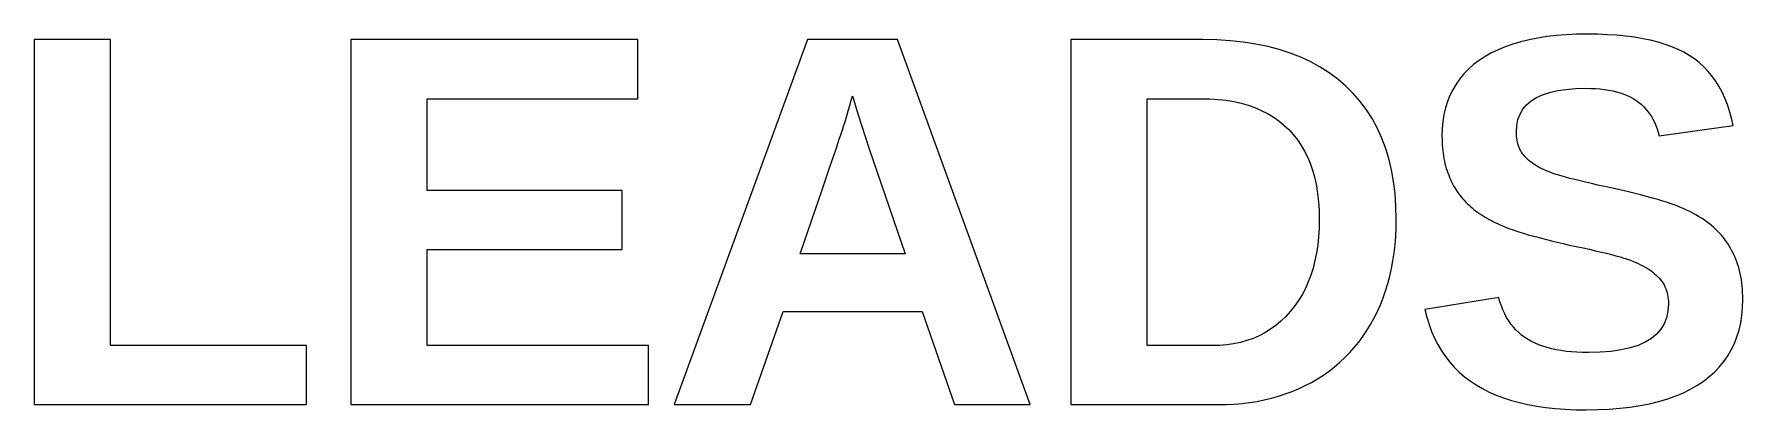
# Model space of a CAD drawing. Header units: metres. Extents: x -7.3 to 7.3, y -23.4 to 23.4.
# Drawn here: x -3.97 to 4.08, y 21.64 to 23.41 of the extents above.
import ezdxf

# ---------------------------------------------------------------- set-up
doc = ezdxf.new("R2010")
doc.units = ezdxf.units.M

msp = doc.modelspace()

# ---------------------------------------------------------------- linework, layer by layer
for p, q in [((-3.60985, 23.3795), (-3.96994, 23.3795)), ((-3.96994, 23.3795), (-3.96994, 21.6596)), ((-3.60985, 21.9379), (-3.60985, 23.3795)), ((-1.12616, 23.3795), (-2.47862, 23.3795)), ((-2.47862, 23.3795), (-2.47862, 21.6596)), ((-1.12616, 23.1012), (-1.12616, 23.3795)), ((-0.32779, 23.3795), (-0.9552, 21.6596)), ((0.09698, 23.3795), (-0.32779, 23.3795)), ((0.72194, 21.6596), (0.09698, 23.3795)), ((1.5354, 23.3795), (0.91287, 23.3795)), ((0.91287, 23.3795), (0.91287, 21.6596)), ((1.60109, 23.3782), (1.5354, 23.3795)), ((1.66444, 23.3743), (1.60109, 23.3782)), ((1.72549, 23.3678), (1.66444, 23.3743)), ((1.78419, 23.3587), (1.72549, 23.3678)), ((1.84059, 23.3471), (1.78419, 23.3587)), ((1.89465, 23.3328), (1.84059, 23.3471)), ((2.95937, 23.3457), (2.92583, 23.3318)), ((2.9948, 23.3582), (2.95937, 23.3457)), ((3.0321, 23.3692), (2.9948, 23.3582)), ((3.0713, 23.3787), (3.0321, 23.3692)), ((3.1124, 23.3868), (3.0713, 23.3787)), ((3.15536, 23.3934), (3.1124, 23.3868)), ((3.20023, 23.3985), (3.15536, 23.3934)), ((3.24696, 23.4022), (3.20023, 23.3985)), ((3.29558, 23.4044), (3.24696, 23.4022)), ((3.3461, 23.4051), (3.29558, 23.4044)), ((3.39435, 23.4045), (3.3461, 23.4051)), ((3.44072, 23.4027), (3.39435, 23.4045)), ((3.48521, 23.3998), (3.44072, 23.4027)), ((3.52782, 23.3956), (3.48521, 23.3998)), ((3.56853, 23.3903), (3.52782, 23.3956)), ((3.60736, 23.3838), (3.56853, 23.3903)), ((3.64432, 23.3761), (3.60736, 23.3838)), ((3.67937, 23.3672), (3.64432, 23.3761)), ((3.71255, 23.3571), (3.67937, 23.3672)), ((3.74384, 23.3459), (3.71255, 23.3571)), ((3.77325, 23.3335), (3.74384, 23.3459)), ((1.94638, 23.3159), (1.89465, 23.3328)), ((1.99579, 23.2965), (1.94638, 23.3159)), ((2.04288, 23.2745), (1.99579, 23.2965)), ((2.08763, 23.2498), (2.04288, 23.2745)), ((2.81058, 23.2615), (2.78674, 23.2405)), ((2.8365, 23.2812), (2.81058, 23.2615)), ((2.86438, 23.2995), (2.8365, 23.2812)), ((2.89417, 23.3164), (2.86438, 23.2995)), ((2.92583, 23.3318), (2.89417, 23.3164)), ((3.80077, 23.3198), (3.77325, 23.3335)), ((3.8264, 23.305), (3.80077, 23.3198)), ((3.85043, 23.2888), (3.8264, 23.305)), ((3.87309, 23.2711), (3.85043, 23.2888)), ((3.89441, 23.2519), (3.87309, 23.2711)), ((2.13007, 23.2226), (2.08763, 23.2498)), ((2.17017, 23.1928), (2.13007, 23.2226)), ((2.20795, 23.1604), (2.17017, 23.1928)), ((2.74529, 23.1946), (2.72768, 23.1698)), ((2.76498, 23.2182), (2.74529, 23.1946)), ((2.78674, 23.2405), (2.76498, 23.2182)), ((3.91438, 23.2311), (3.89441, 23.2519)), ((3.933, 23.2087), (3.91438, 23.2311)), ((3.95027, 23.1848), (3.933, 23.2087)), ((3.96619, 23.1594), (3.95027, 23.1848)), ((-2.11853, 22.6691), (-2.11853, 23.1012)), ((-2.11853, 23.1012), (-1.12616, 23.1012)), ((-0.12271, 23.0878), (-0.1154, 23.1146)), ((-0.1154, 23.1146), (-0.08975, 23.0304)), ((1.27296, 21.9379), (1.27296, 23.1012)), ((1.27296, 23.1012), (1.52808, 23.1012)), ((1.52808, 23.1012), (1.56847, 23.1003)), ((1.56847, 23.1003), (1.60741, 23.0977)), ((2.24316, 23.1255), (2.20795, 23.1604)), ((2.27556, 23.0885), (2.24316, 23.1255)), ((2.69865, 23.1161), (2.68724, 23.0874)), ((2.71213, 23.1436), (2.69865, 23.1161)), ((2.72768, 23.1698), (2.71213, 23.1436)), ((3.08134, 23.0905), (3.10651, 23.1063)), ((3.10651, 23.1063), (3.13554, 23.1197)), ((3.13554, 23.1197), (3.16844, 23.1306)), ((3.16844, 23.1306), (3.20522, 23.1391)), ((3.20522, 23.1391), (3.24586, 23.1451)), ((3.24586, 23.1451), (3.29039, 23.1488)), ((3.29039, 23.1488), (3.33879, 23.15)), ((3.33879, 23.15), (3.36203, 23.1497)), ((3.36203, 23.1497), (3.38441, 23.1487)), ((3.38441, 23.1487), (3.40596, 23.147)), ((3.40596, 23.147), (3.42667, 23.1447)), ((3.42667, 23.1447), (3.44652, 23.1417)), ((3.44652, 23.1417), (3.46553, 23.138)), ((3.46553, 23.138), (3.4837, 23.1337)), ((3.4837, 23.1337), (3.50102, 23.1287)), ((3.50102, 23.1287), (3.5175, 23.1231)), ((3.5175, 23.1231), (3.53314, 23.1168)), ((3.53314, 23.1168), (3.54793, 23.1098)), ((3.54793, 23.1098), (3.56186, 23.1021)), ((3.56186, 23.1021), (3.57497, 23.0938)), ((3.98074, 23.1324), (3.96619, 23.1594)), ((3.99396, 23.1038), (3.98074, 23.1324)), ((4.00583, 23.0737), (3.99396, 23.1038)), ((-0.15202, 22.9877), (-0.14197, 23.0211)), ((-0.14197, 23.0211), (-0.13503, 23.0446)), ((-0.13503, 23.0446), (-0.12659, 23.0739)), ((-0.12659, 23.0739), (-0.12271, 23.0878)), ((-0.08975, 23.0304), (-0.03729, 22.8644)), ((1.60741, 23.0977), (1.64488, 23.0934)), ((1.64488, 23.0934), (1.68091, 23.0874)), ((1.68091, 23.0874), (1.71547, 23.0796)), ((1.71547, 23.0796), (1.74857, 23.0701)), ((1.74857, 23.0701), (1.78021, 23.0589)), ((1.78021, 23.0589), (1.81039, 23.0459)), ((1.81039, 23.0459), (1.83911, 23.0313)), ((1.83911, 23.0313), (1.86638, 23.0149)), ((2.30513, 23.0491), (2.27556, 23.0885)), ((2.33189, 23.0076), (2.30513, 23.0491)), ((2.67067, 23.026), (2.66548, 22.9933)), ((2.67792, 23.0573), (2.67067, 23.026)), ((2.68724, 23.0874), (2.67792, 23.0573)), ((3.01939, 23.0032), (3.02907, 23.0287)), ((3.02907, 23.0287), (3.04262, 23.0517)), ((3.04262, 23.0517), (3.06004, 23.0723)), ((3.06004, 23.0723), (3.08134, 23.0905)), ((3.57497, 23.0938), (3.58731, 23.0849)), ((3.58731, 23.0849), (3.599, 23.0753)), ((3.599, 23.0753), (3.61003, 23.065)), ((3.61003, 23.065), (3.62041, 23.0541)), ((3.62041, 23.0541), (3.63013, 23.0425)), ((3.63013, 23.0425), (3.63919, 23.0303)), ((3.63919, 23.0303), (3.6476, 23.0175)), ((4.01634, 23.0421), (4.00583, 23.0737)), ((4.0255, 23.009), (4.01634, 23.0421)), ((-0.16927, 22.9348), (-0.16144, 22.9584)), ((-0.16144, 22.9584), (-0.15568, 22.976)), ((-0.15568, 22.976), (-0.15202, 22.9877)), ((1.86638, 23.0149), (1.89218, 22.9967)), ((1.89218, 22.9967), (1.91653, 22.9769)), ((1.91653, 22.9769), (1.93942, 22.9553)), ((1.93942, 22.9553), (1.96074, 22.9321)), ((2.35583, 22.9638), (2.33189, 23.0076)), ((2.37697, 22.9177), (2.35583, 22.9638)), ((2.66237, 22.9594), (2.66133, 22.9242)), ((2.66548, 22.9933), (2.66237, 22.9594)), ((3.01166, 22.9449), (3.0136, 22.9753)), ((3.01186, 22.9348), (3.01166, 22.9449)), ((3.0136, 22.9753), (3.01939, 23.0032)), ((3.6476, 23.0175), (3.65533, 23.0039)), ((3.65533, 23.0039), (3.66243, 22.9898)), ((3.66243, 22.9898), (3.66885, 22.975)), ((3.66885, 22.975), (3.67464, 22.9595)), ((3.67464, 22.9595), (3.67975, 22.9434)), ((3.67975, 22.9434), (3.6842, 22.9266)), ((3.6842, 22.9266), (4.03331, 22.9742)), ((4.03331, 22.9742), (4.0255, 23.009)), ((-0.20523, 22.8282), (-0.19116, 22.8697)), ((-0.19116, 22.8697), (-0.17917, 22.9053)), ((-0.17917, 22.9053), (-0.16927, 22.9348)), ((-0.03729, 22.8644), (0.13237, 22.37)), ((1.96074, 22.9321), (1.98033, 22.9073)), ((1.98033, 22.9073), (1.99823, 22.881)), ((1.99823, 22.881), (2.01442, 22.8531)), ((2.39528, 22.8694), (2.37697, 22.9177)), ((2.41077, 22.8188), (2.39528, 22.8694)), ((2.66133, 22.9242), (2.66148, 22.9102)), ((2.66148, 22.9102), (2.6619, 22.8965)), ((2.6619, 22.8965), (2.6626, 22.883)), ((2.6626, 22.883), (2.66359, 22.8698)), ((2.66359, 22.8698), (2.66486, 22.8568)), ((3.01248, 22.9249), (3.01186, 22.9348)), ((3.0135, 22.9153), (3.01248, 22.9249)), ((3.01494, 22.9059), (3.0135, 22.9153)), ((3.0168, 22.8969), (3.01494, 22.9059)), ((3.01906, 22.8882), (3.0168, 22.8969)), ((3.02173, 22.8797), (3.01906, 22.8882)), ((3.02483, 22.8716), (3.02173, 22.8797)), ((3.02832, 22.8637), (3.02483, 22.8716)), ((3.03223, 22.8561), (3.02832, 22.8637)), ((-0.25992, 22.6677), (-0.22139, 22.7807)), ((-0.22139, 22.7807), (-0.20523, 22.8282)), ((2.01442, 22.8531), (2.02892, 22.8237)), ((2.02892, 22.8237), (2.0417, 22.7927)), ((2.0417, 22.7927), (2.05278, 22.7602)), ((2.42345, 22.766), (2.41077, 22.8188)), ((2.66486, 22.8568), (2.66641, 22.8441)), ((2.66641, 22.8441), (2.66824, 22.8316)), ((2.66824, 22.8316), (2.67035, 22.8194)), ((2.67035, 22.8194), (2.67274, 22.8074)), ((2.67274, 22.8074), (2.67542, 22.7956)), ((2.67542, 22.7956), (2.67838, 22.7841)), ((2.67838, 22.7841), (2.68161, 22.7729)), ((3.03654, 22.8488), (3.03223, 22.8561)), ((3.04129, 22.8418), (3.03654, 22.8488)), ((3.04643, 22.8351), (3.04129, 22.8418)), ((3.05199, 22.8286), (3.04643, 22.8351)), ((3.05792, 22.8222), (3.05199, 22.8286)), ((3.06427, 22.816), (3.05792, 22.8222)), ((3.07101, 22.81), (3.06427, 22.816)), ((3.07816, 22.8041), (3.07101, 22.81)), ((3.08569, 22.7984), (3.07816, 22.8041)), ((3.09363, 22.7928), (3.08569, 22.7984)), ((3.10196, 22.7874), (3.09363, 22.7928)), ((3.11069, 22.7821), (3.10196, 22.7874)), ((3.11981, 22.7769), (3.11069, 22.7821)), ((2.05278, 22.7602), (2.06215, 22.7261)), ((2.06215, 22.7261), (2.06982, 22.6904)), ((2.4333, 22.711), (2.42345, 22.766)), ((2.44035, 22.6537), (2.4333, 22.711)), ((2.68161, 22.7729), (2.68513, 22.7618)), ((2.68513, 22.7618), (2.6889, 22.7511)), ((2.6889, 22.7511), (2.6929, 22.7405)), ((2.6929, 22.7405), (2.69713, 22.7301)), ((2.69713, 22.7301), (2.70157, 22.72)), ((2.70157, 22.72), (2.70624, 22.7101)), ((2.70624, 22.7101), (2.71114, 22.7004)), ((2.71114, 22.7004), (2.71625, 22.6909)), ((3.12933, 22.7719), (3.11981, 22.7769)), ((3.13925, 22.7671), (3.12933, 22.7719)), ((3.14957, 22.7624), (3.13925, 22.7671)), ((3.16092, 22.7578), (3.14957, 22.7624)), ((3.17392, 22.7529), (3.16092, 22.7578)), ((3.1886, 22.7478), (3.17392, 22.7529)), ((3.20493, 22.7426), (3.1886, 22.7478)), ((3.22292, 22.7372), (3.20493, 22.7426)), ((3.24257, 22.7316), (3.22292, 22.7372)), ((3.26389, 22.7258), (3.24257, 22.7316)), ((3.28687, 22.7199), (3.26389, 22.7258)), ((3.31151, 22.7137), (3.28687, 22.7199)), ((3.3378, 22.7074), (3.31151, 22.7137)), ((3.36575, 22.7009), (3.3378, 22.7074)), ((3.39539, 22.6942), (3.36575, 22.7009)), ((-1.20062, 22.6691), (-2.11853, 22.6691)), ((-1.20062, 22.3908), (-1.20062, 22.6691)), ((-0.30679, 22.5308), (-0.25992, 22.6677)), ((2.06982, 22.6904), (2.07579, 22.6533)), ((2.07579, 22.6533), (2.08005, 22.6145)), ((2.44458, 22.5941), (2.44035, 22.6537)), ((2.71625, 22.6909), (2.72159, 22.6817)), ((2.72159, 22.6817), (2.72714, 22.6726)), ((2.72714, 22.6726), (2.73294, 22.6638)), ((2.73294, 22.6638), (2.73895, 22.6552)), ((2.73895, 22.6552), (2.74518, 22.6467)), ((2.74518, 22.6467), (2.75165, 22.6386)), ((2.75165, 22.6386), (2.75833, 22.6306)), ((2.75833, 22.6306), (2.76523, 22.6228)), ((2.76523, 22.6228), (2.77234, 22.6152)), ((3.42667, 22.6874), (3.39539, 22.6942)), ((3.46394, 22.6794), (3.42667, 22.6874)), ((3.49957, 22.6714), (3.46394, 22.6794)), ((3.53352, 22.6636), (3.49957, 22.6714)), ((3.5658, 22.6558), (3.53352, 22.6636)), ((3.59641, 22.6482), (3.5658, 22.6558)), ((3.62535, 22.6406), (3.59641, 22.6482)), ((3.65263, 22.6332), (3.62535, 22.6406)), ((3.67824, 22.6258), (3.65263, 22.6332)), ((3.70218, 22.6185), (3.67824, 22.6258)), ((3.72444, 22.6113), (3.70218, 22.6185)), ((2.08005, 22.6145), (2.08261, 22.5742)), ((2.08261, 22.5742), (2.08347, 22.5324)), ((2.44598, 22.5324), (2.44458, 22.5941)), ((2.77234, 22.6152), (2.77968, 22.6077)), ((2.77968, 22.6077), (2.78722, 22.6004)), ((2.78722, 22.6004), (2.79498, 22.5934)), ((2.79498, 22.5934), (2.80296, 22.5865)), ((2.80296, 22.5865), (2.81116, 22.5797)), ((2.81116, 22.5797), (2.81958, 22.5732)), ((2.81958, 22.5732), (2.8282, 22.5668)), ((2.8282, 22.5668), (2.83705, 22.5607)), ((2.83705, 22.5607), (2.84612, 22.5547)), ((2.84612, 22.5547), (2.85539, 22.5488)), ((2.85539, 22.5488), (2.86487, 22.5432)), ((2.86487, 22.5432), (2.87453, 22.5376)), ((2.87453, 22.5376), (2.88434, 22.5322)), ((3.74504, 22.6042), (3.72444, 22.6113)), ((3.76398, 22.5972), (3.74504, 22.6042)), ((3.78125, 22.5903), (3.76398, 22.5972)), ((3.79741, 22.5834), (3.78125, 22.5903)), ((3.81305, 22.5763), (3.79741, 22.5834)), ((3.82817, 22.569), (3.81305, 22.5763)), ((3.84276, 22.5615), (3.82817, 22.569)), ((3.85681, 22.5539), (3.84276, 22.5615)), ((3.87035, 22.5461), (3.85681, 22.5539)), ((3.88335, 22.5381), (3.87035, 22.5461)), ((3.89583, 22.53), (3.88335, 22.5381)), ((-0.36197, 22.37), (-0.30679, 22.5308)), ((2.08266, 22.4908), (2.08023, 22.4506)), ((2.08347, 22.5324), (2.08266, 22.4908)), ((2.44351, 22.4521), (2.44536, 22.4918)), ((2.44536, 22.4918), (2.44598, 22.5324)), ((2.88434, 22.5322), (2.89435, 22.5269)), ((2.89435, 22.5269), (2.90451, 22.5217)), ((2.90451, 22.5217), (2.91486, 22.5166)), ((2.91486, 22.5166), (2.92537, 22.5116)), ((2.92537, 22.5116), (2.93607, 22.5067)), ((2.93607, 22.5067), (2.94693, 22.502)), ((2.94693, 22.502), (2.95796, 22.4974)), ((2.95796, 22.4974), (2.96916, 22.4928)), ((2.96916, 22.4928), (2.98055, 22.4884)), ((2.98055, 22.4884), (2.99211, 22.4842)), ((2.99211, 22.4842), (3.00444, 22.4798)), ((3.00444, 22.4798), (3.01817, 22.4753)), ((3.01817, 22.4753), (3.03328, 22.4706)), ((3.03328, 22.4706), (3.04977, 22.4656)), ((3.04977, 22.4656), (3.06766, 22.4604)), ((3.06766, 22.4604), (3.08693, 22.455)), ((3.90778, 22.5216), (3.89583, 22.53)), ((3.9192, 22.5131), (3.90778, 22.5216)), ((3.9301, 22.5045), (3.9192, 22.5131)), ((3.94046, 22.4956), (3.9301, 22.5045)), ((3.9503, 22.4866), (3.94046, 22.4956)), ((3.9597, 22.4774), (3.9503, 22.4866)), ((3.96877, 22.4678), (3.9597, 22.4774)), ((3.97748, 22.4581), (3.96877, 22.4678)), ((3.98584, 22.448), (3.97748, 22.4581)), ((-2.11853, 21.9379), (-2.11853, 22.3908)), ((-2.11853, 22.3908), (-1.20062, 22.3908)), ((2.07619, 22.4117), (2.07053, 22.3742)), ((2.08023, 22.4506), (2.07619, 22.4117)), ((2.43054, 22.3377), (2.4361, 22.375)), ((2.4361, 22.375), (2.44043, 22.4132)), ((2.44043, 22.4132), (2.44351, 22.4521)), ((3.08693, 22.455), (3.10759, 22.4495)), ((3.10759, 22.4495), (3.12964, 22.4437)), ((3.12964, 22.4437), (3.15308, 22.4377)), ((3.15308, 22.4377), (3.17789, 22.4314)), ((3.17789, 22.4314), (3.2041, 22.425)), ((3.2041, 22.425), (3.23169, 22.4184)), ((3.23169, 22.4184), (3.26067, 22.4115)), ((3.26067, 22.4115), (3.29417, 22.4047)), ((3.29417, 22.4047), (3.32597, 22.398)), ((3.32597, 22.398), (3.35605, 22.3914)), ((3.35605, 22.3914), (3.38443, 22.385)), ((3.38443, 22.385), (3.41109, 22.3788)), ((3.41109, 22.3788), (3.43604, 22.3727)), ((3.99385, 22.4376), (3.98584, 22.448)), ((4.00153, 22.427), (3.99385, 22.4376)), ((4.00885, 22.4161), (4.00153, 22.427)), ((4.01584, 22.405), (4.00885, 22.4161)), ((4.02246, 22.3935), (4.01584, 22.405)), ((4.02875, 22.3818), (4.02246, 22.3935)), ((4.03468, 22.3698), (4.02875, 22.3818)), ((0.13237, 22.37), (-0.36197, 22.37)), ((2.05434, 22.3033), (2.04382, 22.2699)), ((2.06323, 22.3381), (2.05434, 22.3033)), ((2.07053, 22.3742), (2.06323, 22.3381)), ((2.41573, 22.2655), (2.42375, 22.3012)), ((2.42375, 22.3012), (2.43054, 22.3377)), ((3.43604, 22.3727), (3.45927, 22.3668)), ((3.45927, 22.3668), (3.4808, 22.361)), ((3.4808, 22.361), (3.50061, 22.3554)), ((3.50061, 22.3554), (3.51872, 22.35)), ((3.51872, 22.35), (3.53511, 22.3447)), ((3.53511, 22.3447), (3.54979, 22.3396)), ((3.54979, 22.3396), (3.56276, 22.3346)), ((3.56276, 22.3346), (3.57466, 22.3297)), ((3.57466, 22.3297), (3.58615, 22.3245)), ((3.58615, 22.3245), (3.59721, 22.3191)), ((3.59721, 22.3191), (3.60786, 22.3136)), ((3.60786, 22.3136), (3.61809, 22.3079)), ((3.61809, 22.3079), (3.6279, 22.302)), ((3.6279, 22.302), (3.63728, 22.2959)), ((3.63728, 22.2959), (3.64626, 22.2896)), ((4.04027, 22.3575), (4.03468, 22.3698)), ((4.04552, 22.345), (4.04027, 22.3575)), ((4.0504, 22.3322), (4.04552, 22.345)), ((4.05489, 22.3191), (4.0504, 22.3322)), ((4.05898, 22.3056), (4.05489, 22.3191)), ((4.06268, 22.2919), (4.05898, 22.3056)), ((2.03169, 22.2378), (2.01794, 22.2071)), ((2.04382, 22.2699), (2.03169, 22.2378)), ((2.39597, 22.1964), (2.40646, 22.2305)), ((2.40646, 22.2305), (2.41573, 22.2655)), ((3.64626, 22.2896), (3.6548, 22.2831)), ((3.6548, 22.2831), (3.66293, 22.2764)), ((3.66293, 22.2764), (3.67065, 22.2696)), ((3.67065, 22.2696), (3.67795, 22.2625)), ((3.67795, 22.2625), (3.68481, 22.2553)), ((3.68481, 22.2553), (3.69122, 22.2478)), ((3.69122, 22.2478), (3.69713, 22.24)), ((3.69713, 22.24), (3.70251, 22.232)), ((3.70251, 22.232), (3.70738, 22.2236)), ((3.70738, 22.2236), (3.71175, 22.2149)), ((3.71175, 22.2149), (3.71559, 22.2059)), ((4.06599, 22.2779), (4.06268, 22.2919)), ((4.06892, 22.2636), (4.06599, 22.2779)), ((4.07146, 22.249), (4.06892, 22.2636)), ((4.07361, 22.2341), (4.07146, 22.249)), ((4.07536, 22.2189), (4.07361, 22.2341)), ((4.07672, 22.2034), (4.07536, 22.2189)), ((1.98558, 22.1497), (1.96698, 22.1231)), ((2.00256, 22.1777), (1.98558, 22.1497)), ((2.01794, 22.2071), (2.00256, 22.1777)), ((2.37126, 22.1306), (2.38423, 22.1631)), ((2.38423, 22.1631), (2.39597, 22.1964)), ((2.92865, 22.165), (2.58076, 22.1076)), ((2.93449, 22.1444), (2.92865, 22.165)), ((2.94113, 22.1247), (2.93449, 22.1444)), ((3.71559, 22.2059), (3.71893, 22.1966)), ((3.71893, 22.1966), (3.72176, 22.187)), ((3.72176, 22.187), (3.72406, 22.1771)), ((3.72406, 22.1771), (3.72585, 22.1669)), ((3.72585, 22.1669), (3.72714, 22.1564)), ((3.72816, 22.1345), (3.72594, 22.1005)), ((3.72714, 22.1564), (3.72791, 22.1456)), ((3.72791, 22.1456), (3.72816, 22.1345)), ((4.0777, 22.1877), (4.07672, 22.2034)), ((4.07736, 22.117), (4.07848, 22.1552)), ((4.07828, 22.1716), (4.0777, 22.1877)), ((4.07848, 22.1552), (4.07828, 22.1716)), ((-0.59511, 21.6596), (-0.44252, 22.0991)), ((-0.44252, 22.0991), (0.21294, 22.0991)), ((0.21294, 22.0991), (0.36552, 21.6596)), ((1.92516, 22.0742), (1.90244, 22.0524)), ((1.94675, 22.0978), (1.92516, 22.0742)), ((1.96698, 22.1231), (1.94675, 22.0978)), ((2.32504, 22.038), (2.34161, 22.0679)), ((2.34161, 22.0679), (2.35706, 22.0988)), ((2.35706, 22.0988), (2.37126, 22.1306)), ((2.58076, 22.1076), (2.58983, 22.0717)), ((2.58983, 22.0717), (2.60048, 22.0372)), ((2.94856, 22.1059), (2.94113, 22.1247)), ((2.95679, 22.0879), (2.94856, 22.1059)), ((2.96581, 22.0709), (2.95679, 22.0879)), ((2.97562, 22.0548), (2.96581, 22.0709)), ((2.98624, 22.0395), (2.97562, 22.0548)), ((3.71924, 22.0693), (3.70807, 22.0408)), ((3.72594, 22.1005), (3.71924, 22.0693)), ((4.0685, 22.0449), (4.07404, 22.0803)), ((4.07404, 22.0803), (4.07736, 22.117)), ((1.80028, 21.9843), (1.77191, 21.972)), ((1.8275, 21.9985), (1.80028, 21.9843)), ((1.85361, 22.0146), (1.8275, 21.9985)), ((1.87859, 22.0325), (1.85361, 22.0146)), ((1.90244, 22.0524), (1.87859, 22.0325)), ((2.2692, 21.9547), (2.28883, 21.9814)), ((2.28883, 21.9814), (2.30745, 22.0091)), ((2.30745, 22.0091), (2.32504, 22.038)), ((2.60048, 22.0372), (2.61272, 22.0042)), ((2.61272, 22.0042), (2.62654, 21.9726)), ((2.62654, 21.9726), (2.64195, 21.9424)), ((2.99763, 22.0251), (2.98624, 22.0395)), ((3.00983, 22.0116), (2.99763, 22.0251)), ((3.02283, 21.9991), (3.00983, 22.0116)), ((3.03661, 21.9874), (3.02283, 21.9991)), ((3.05119, 21.9765), (3.03661, 21.9874)), ((3.06657, 21.9666), (3.05119, 21.9765)), ((3.67236, 21.9919), (3.64781, 21.9715)), ((3.69246, 22.015), (3.67236, 21.9919)), ((3.70807, 22.0408), (3.69246, 22.015)), ((4.03856, 21.9473), (4.05075, 21.9785)), ((4.05075, 21.9785), (4.06073, 22.011)), ((4.06073, 22.011), (4.0685, 22.0449)), ((-2.68706, 21.9379), (-3.60985, 21.9379)), ((-2.68706, 21.6596), (-2.68706, 21.9379)), ((-1.07611, 21.9379), (-2.11853, 21.9379)), ((-1.07611, 21.6596), (-1.07611, 21.9379)), ((1.57811, 21.9379), (1.27296, 21.9379)), ((1.61324, 21.9389), (1.57811, 21.9379)), ((1.64722, 21.9417), (1.61324, 21.9389)), ((1.68008, 21.9464), (1.64722, 21.9417)), ((1.71182, 21.9531), (1.68008, 21.9464)), ((1.74243, 21.9616), (1.71182, 21.9531)), ((1.77191, 21.972), (1.74243, 21.9616)), ((2.2041, 21.8814), (2.22682, 21.9047)), ((2.22682, 21.9047), (2.24852, 21.9292)), ((2.24852, 21.9292), (2.2692, 21.9547)), ((2.64195, 21.9424), (2.65895, 21.9136)), ((2.65895, 21.9136), (2.67754, 21.8863)), ((3.08281, 21.9575), (3.06657, 21.9666)), ((3.10001, 21.9491), (3.08281, 21.9575)), ((3.11812, 21.9414), (3.10001, 21.9491)), ((3.13719, 21.9345), (3.11812, 21.9414)), ((3.15718, 21.9283), (3.13719, 21.9345)), ((3.17813, 21.9228), (3.15718, 21.9283)), ((3.20001, 21.9181), (3.17813, 21.9228)), ((3.22282, 21.9141), (3.20001, 21.9181)), ((3.24658, 21.9108), (3.22282, 21.9141)), ((3.27127, 21.9082), (3.24658, 21.9108)), ((3.29691, 21.9064), (3.27127, 21.9082)), ((3.32347, 21.9053), (3.29691, 21.9064)), ((3.35098, 21.905), (3.32347, 21.9053)), ((3.40678, 21.9063), (3.35098, 21.905)), ((3.45811, 21.9104), (3.40678, 21.9063)), ((3.50499, 21.9172), (3.45811, 21.9104)), ((3.54739, 21.9267), (3.50499, 21.9172)), ((3.58533, 21.9389), (3.54739, 21.9267)), ((3.6188, 21.9539), (3.58533, 21.9389)), ((3.64781, 21.9715), (3.6188, 21.9539)), ((4.00752, 21.8893), (4.02415, 21.9176)), ((4.02415, 21.9176), (4.03856, 21.9473)), ((2.10295, 21.7991), (2.12978, 21.818)), ((2.12978, 21.818), (2.15558, 21.838)), ((2.15558, 21.838), (2.18034, 21.8592)), ((2.18034, 21.8592), (2.2041, 21.8814)), ((2.67754, 21.8863), (2.69772, 21.8604)), ((2.69772, 21.8604), (2.71948, 21.836)), ((2.71948, 21.836), (2.74284, 21.8129)), ((2.74284, 21.8129), (2.76779, 21.7913)), ((3.91882, 21.7901), (3.94432, 21.8128)), ((3.94432, 21.8128), (3.96761, 21.8369)), ((3.96761, 21.8369), (3.98866, 21.8624)), ((3.98866, 21.8624), (4.00752, 21.8893)), ((1.95509, 21.7218), (1.98613, 21.7348)), ((1.98613, 21.7348), (2.01651, 21.7491)), ((2.01651, 21.7491), (2.04622, 21.7646)), ((2.04622, 21.7646), (2.0751, 21.7813)), ((2.0751, 21.7813), (2.10295, 21.7991)), ((2.76779, 21.7913), (2.79433, 21.7711)), ((2.79433, 21.7711), (2.82245, 21.7524)), ((2.82245, 21.7524), (2.85222, 21.7351)), ((2.85222, 21.7351), (2.88367, 21.7191)), ((3.79529, 21.7143), (3.8293, 21.7309)), ((3.8293, 21.7309), (3.86124, 21.7491)), ((3.86124, 21.7491), (3.8911, 21.7689)), ((3.8911, 21.7689), (3.91882, 21.7901)), ((-3.96994, 21.6596), (-2.68706, 21.6596)), ((-2.47862, 21.6596), (-1.07611, 21.6596)), ((-0.9552, 21.6596), (-0.59511, 21.6596)), ((0.36552, 21.6596), (0.72194, 21.6596)), ((0.91287, 21.6596), (1.60863, 21.6596)), ((1.60863, 21.6596), (1.64622, 21.6602)), ((1.64622, 21.6602), (1.68318, 21.6621)), ((1.68318, 21.6621), (1.71947, 21.6652)), ((1.71947, 21.6652), (1.7551, 21.6696)), ((1.7551, 21.6696), (1.79008, 21.6752)), ((1.79008, 21.6752), (1.8244, 21.682)), ((1.8244, 21.682), (1.85806, 21.6901)), ((1.85806, 21.6901), (1.89107, 21.6994)), ((1.89107, 21.6994), (1.92342, 21.7099)), ((1.92342, 21.7099), (1.95509, 21.7218)), ((2.88367, 21.7191), (2.91682, 21.7046)), ((2.91682, 21.7046), (2.95164, 21.6914)), ((2.95164, 21.6914), (2.98817, 21.6796)), ((2.98817, 21.6796), (3.0264, 21.6692)), ((3.0264, 21.6692), (3.0663, 21.6602)), ((3.0663, 21.6602), (3.10789, 21.6526)), ((3.10789, 21.6526), (3.15117, 21.6463)), ((3.54771, 21.6479), (3.59416, 21.655)), ((3.59416, 21.655), (3.63853, 21.6637)), ((3.63853, 21.6637), (3.68083, 21.674)), ((3.68083, 21.674), (3.72105, 21.6858)), ((3.72105, 21.6858), (3.75922, 21.6993)), ((3.75922, 21.6993), (3.79529, 21.7143)), ((3.15117, 21.6463), (3.19615, 21.6415)), ((3.19615, 21.6415), (3.24281, 21.638)), ((3.24281, 21.638), (3.29117, 21.6359)), ((3.29117, 21.6359), (3.34122, 21.6352)), ((3.34122, 21.6352), (3.39595, 21.636)), ((3.39595, 21.636), (3.44861, 21.6384)), ((3.44861, 21.6384), (3.49921, 21.6423)), ((3.49921, 21.6423), (3.54771, 21.6479))]:
    msp.add_line(p, q)

doc.saveas('drawing.dxf')
